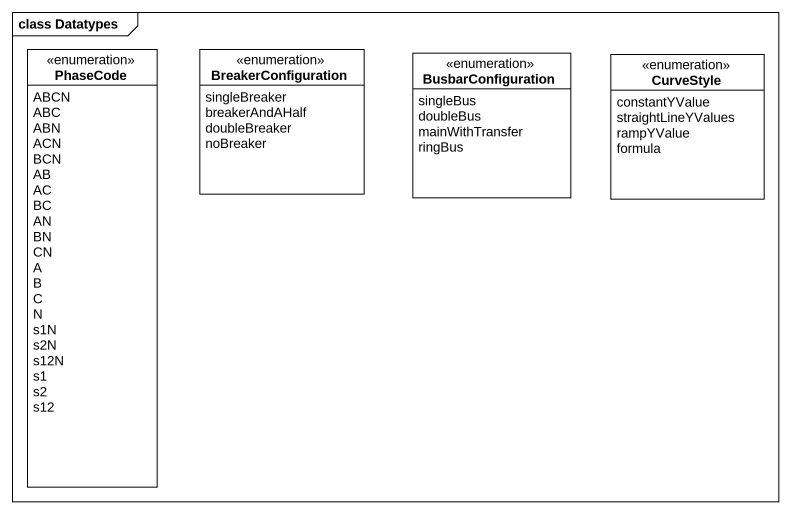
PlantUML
@startuml
mainframe class Datatypes
hide circle
hide empty members
enum PhaseCode {
  ABCN
  ABC
  ABN
  ACN
  BCN
  AB
  AC
  BC
  AN
  BN
  CN
  A
  B
  C
  N
  s1N
  s2N
  s12N
  s1
  s2
  s12
}
enum BreakerConfiguration {
  singleBreaker
  breakerAndAHalf
  doubleBreaker
  noBreaker
}
enum BusbarConfiguration {
  singleBus
  doubleBus
  mainWithTransfer
  ringBus
}
enum CurveStyle {
  constantYValue
  straightLineYValues
  rampYValue
  formula
}
@enduml
